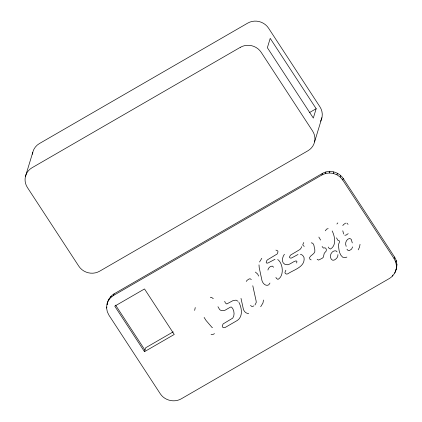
<?xml version="1.0" encoding="UTF-8"?>
<svg xmlns="http://www.w3.org/2000/svg" width="422" height="422" viewBox="0 0 422 422"><rect width="100%" height="100%" fill="white"/><g stroke="black" fill="none" stroke-linecap="round" stroke-linejoin="round"><path stroke-width="0.63" d="M106.608 308.007C106.655 302.458 109.15 296.74 114.072 293.854L322.361 173.426C329.313 169.438 338.834 171.78 343.223 178.464L394.586 257.093C399.117 264.03 396.511 274.242 389.469 278.446L181.18 398.874C174.228 402.862 164.707 400.52 160.318 393.837L108.955 315.208L107.293 311.742L106.608 308.007L106.924 306.968M107.257 304.578L107.431 302.706M396.11 269.595L396.933 264.293M337.927 254.598C338.133 257.193 336.186 259.229 333.934 260.184L332.399 260.126L331.265 259.155C328.733 255.88 331.914 250.109 335.949 250.821L337.094 251.902M301.545 246.627L301.361 247.735L299.995 249.465L290.447 255.157L289.503 256.903L289.634 257.684L290.563 258.122L291.591 257.984L298.022 254.492M360.04 244.349L359.491 247.239L358.199 249.84M263.513 300.047L262.948 303.001L260.69 306.752M194.653 310.402L195.254 307.543M212.461 327.509L212.203 327.657L206.02 320.43L204.111 317.423M267.907 270.059C268.271 267.954 270.291 265.929 272.512 266.155L273.583 267.253M25.415 176.591L32.763 152.405M106.956 304.267L108.781 299.209M108.312 300.765L110.575 297.747L111.049 296.186M110.575 297.747L113.597 295.416L114.072 293.854M144.493 351.674L174.244 334.467L144.509 288.949L114.752 306.15L144.493 351.674L145.674 347.775L173.184 331.866M316.168 108.707L313.319 118.07L267.369 47.718L270.212 38.355L316.168 108.707L309.722 112.431M314.569 141.919L321.917 117.733M113.597 295.416L321.886 174.982L322.361 173.426M321.886 174.982L325.462 173.5L325.937 171.939M325.462 173.5L329.35 172.962L329.825 171.401M329.35 172.962L333.28 173.405L333.755 171.849M396.458 265.849L395.773 262.12L394.111 258.654L342.748 180.025L340.216 177.066L336.988 174.808L337.458 173.247M340.216 177.066L340.691 175.505M342.748 180.025L343.223 178.464M394.111 258.654L394.586 257.093M395.773 262.12L396.247 260.559M392.492 276.115L392.808 275.07M394.76 273.092L396.585 268.033M352.66 246.891L351.542 249.165L349.289 250.621L348.15 250.594L346.963 249.223M296.687 263.006L296.909 261.366L296.049 260.859C292.314 261.593 289.165 266.103 284.966 264.399C280.994 262.447 282.286 257.146 284.402 254.255M269.964 283.056L268.756 284.845L267.126 285.356C264.568 285.298 262.748 282.998 262.02 280.736L259.208 267.622L259.002 264.884M325.32 230.823L326.565 229.135L328.163 228.603M259.551 261.993L261.804 258.301M285.868 270.207L284.945 272.338L285.188 273.34L286.343 274.073L287.714 273.883C293.633 269.748 305.333 267.105 304.056 257.684C303.508 256.027 302.152 254.614 300.417 254.244M342.796 225.633L343.497 224.583L345.65 223.127M303.782 242.508L302.827 244.544L303.08 245.567L304.262 246.342M254.999 304.974L256.238 302.49L256.128 301.002L252.789 285.747M246.248 281.432L247.107 280.308L249.196 278.895L250.383 278.868L251.312 279.617M336.898 224.019L337.837 222.9M348.182 233.661L345.993 235.154L344.779 235.186M253.844 305.866L252.836 306.388L251.617 306.409L250.547 305.312M214.482 333.654L213.173 334.351L211.079 334.646M346.884 257.098L345.233 257.536L342.664 257.193C339.109 254.302 338.834 249.344 338.481 245.129C338.407 243.257 341.282 240.677 337.927 240.334L336.487 237.855M275.007 259.287L268.112 262.927L267.1 263.175L266.198 262.779L266.398 261.149L267.485 259.81L277.217 253.954L277.998 251.871L277.75 250.9L275.919 250.109M311.241 242.966L311.837 242.814C314.648 243.863 313.905 247.556 314.854 249.845C315.725 253.886 311.003 254.63 309.574 257.525L309.89 259.229L311.141 259.878M248.679 313.499C246.089 313.641 244.022 311.483 243.357 309.126L240.999 298.375M210.298 297.246L211.628 297.441L213.295 298.686M333.28 173.405L336.988 174.808M255.384 272.069L257.689 274.1L258.623 276.072M277.687 259.477C283.13 263.281 284.37 276.025 277.95 279.39L276.41 278.414L275.914 277.386M238.082 301.276L236.051 300.169L233.166 300.538L226.741 303.972L225.332 302.922L224.704 301.287M346.873 223.117L348.044 224.372M317.159 259.256L318.563 260.1L322.276 258.238L323.321 257.235L324.254 253.269L326.106 251.169L326.385 249.835L326.011 248.595L325.104 247.835L323.347 248.02L322.123 246.501M318.842 237.085L320.614 240.06M115.586 305.138L144.962 350.112M238.915 302.326C241.759 307.77 243.204 316.273 237.444 320.377L225.132 327.493L223.729 327.736L222.505 327.071L222.246 326.048L223.117 323.917L232.744 318.125C235.033 315.081 234.178 309.759 231.625 307.111L230.423 307.121L224.973 310.276L223.227 310.655L221.344 310.603L219.73 309.706L217.963 306.725M332.146 230.934C334.915 236.273 336.661 245.593 330.389 249.064L328.854 248.094L328.358 247.065M343.629 234.01L342.785 230.781M352.291 242.914L351.236 239.321L349.674 238.398C346.14 239.2 344.774 243.199 346.182 246.364M32.462 154.262A15.181 14.369 16.9 0 1 39.404 143.554L247.693 23.126A15.181 14.369 16.9 0 1 268.556 28.163L319.918 106.792A15.181 14.369 16.9 0 1 320.562 121.235M240.345 47.306L32.056 167.74A15.181 14.369 16.9 0 0 27.414 187.526L78.777 266.155A15.181 14.369 16.9 0 0 99.639 271.198L307.928 150.765A15.181 14.369 16.9 0 0 312.57 130.978L261.207 52.349A15.181 14.369 16.9 0 0 240.345 47.306"/></g></svg>
